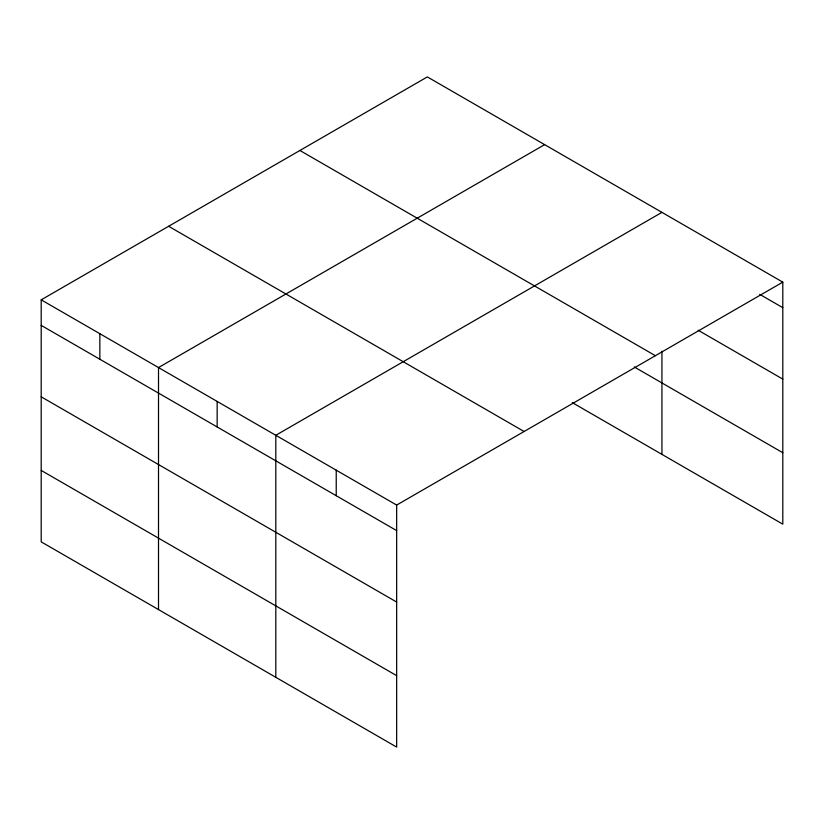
<?xml version="1.0" encoding="UTF-8"?>
<svg xmlns="http://www.w3.org/2000/svg" width="824" height="824" viewBox="0 0 824 824"><rect width="100%" height="100%" fill="white"/><g stroke="black" fill="none" stroke-linecap="round" stroke-linejoin="round"><path stroke-width="1.24" d="M782.8 282.138L427.337 76.91L41.2 299.843L41.2 541.862L396.663 747.09L396.663 505.071L782.8 282.138L782.8 524.157L572.299 402.627M544.633 144.633L158.507 367.566L158.507 609.595M661.94 212.355L275.803 435.288L275.803 677.318M759.728 294.343L782.8 307.671M698.196 330.269L782.8 379.112M299.905 150.473L655.379 355.7M634.274 366.968L782.8 452.716M168.621 226.27L524.095 431.498M41.2 299.843L396.663 505.071M41.2 325.377L396.663 530.605M41.2 396.818L396.663 602.045M41.2 470.422L396.663 675.649M661.94 351.209L661.94 454.385M336.233 470.174L336.233 495.708M217.155 401.432L217.155 426.966M99.848 333.699L99.848 359.233"/></g></svg>
